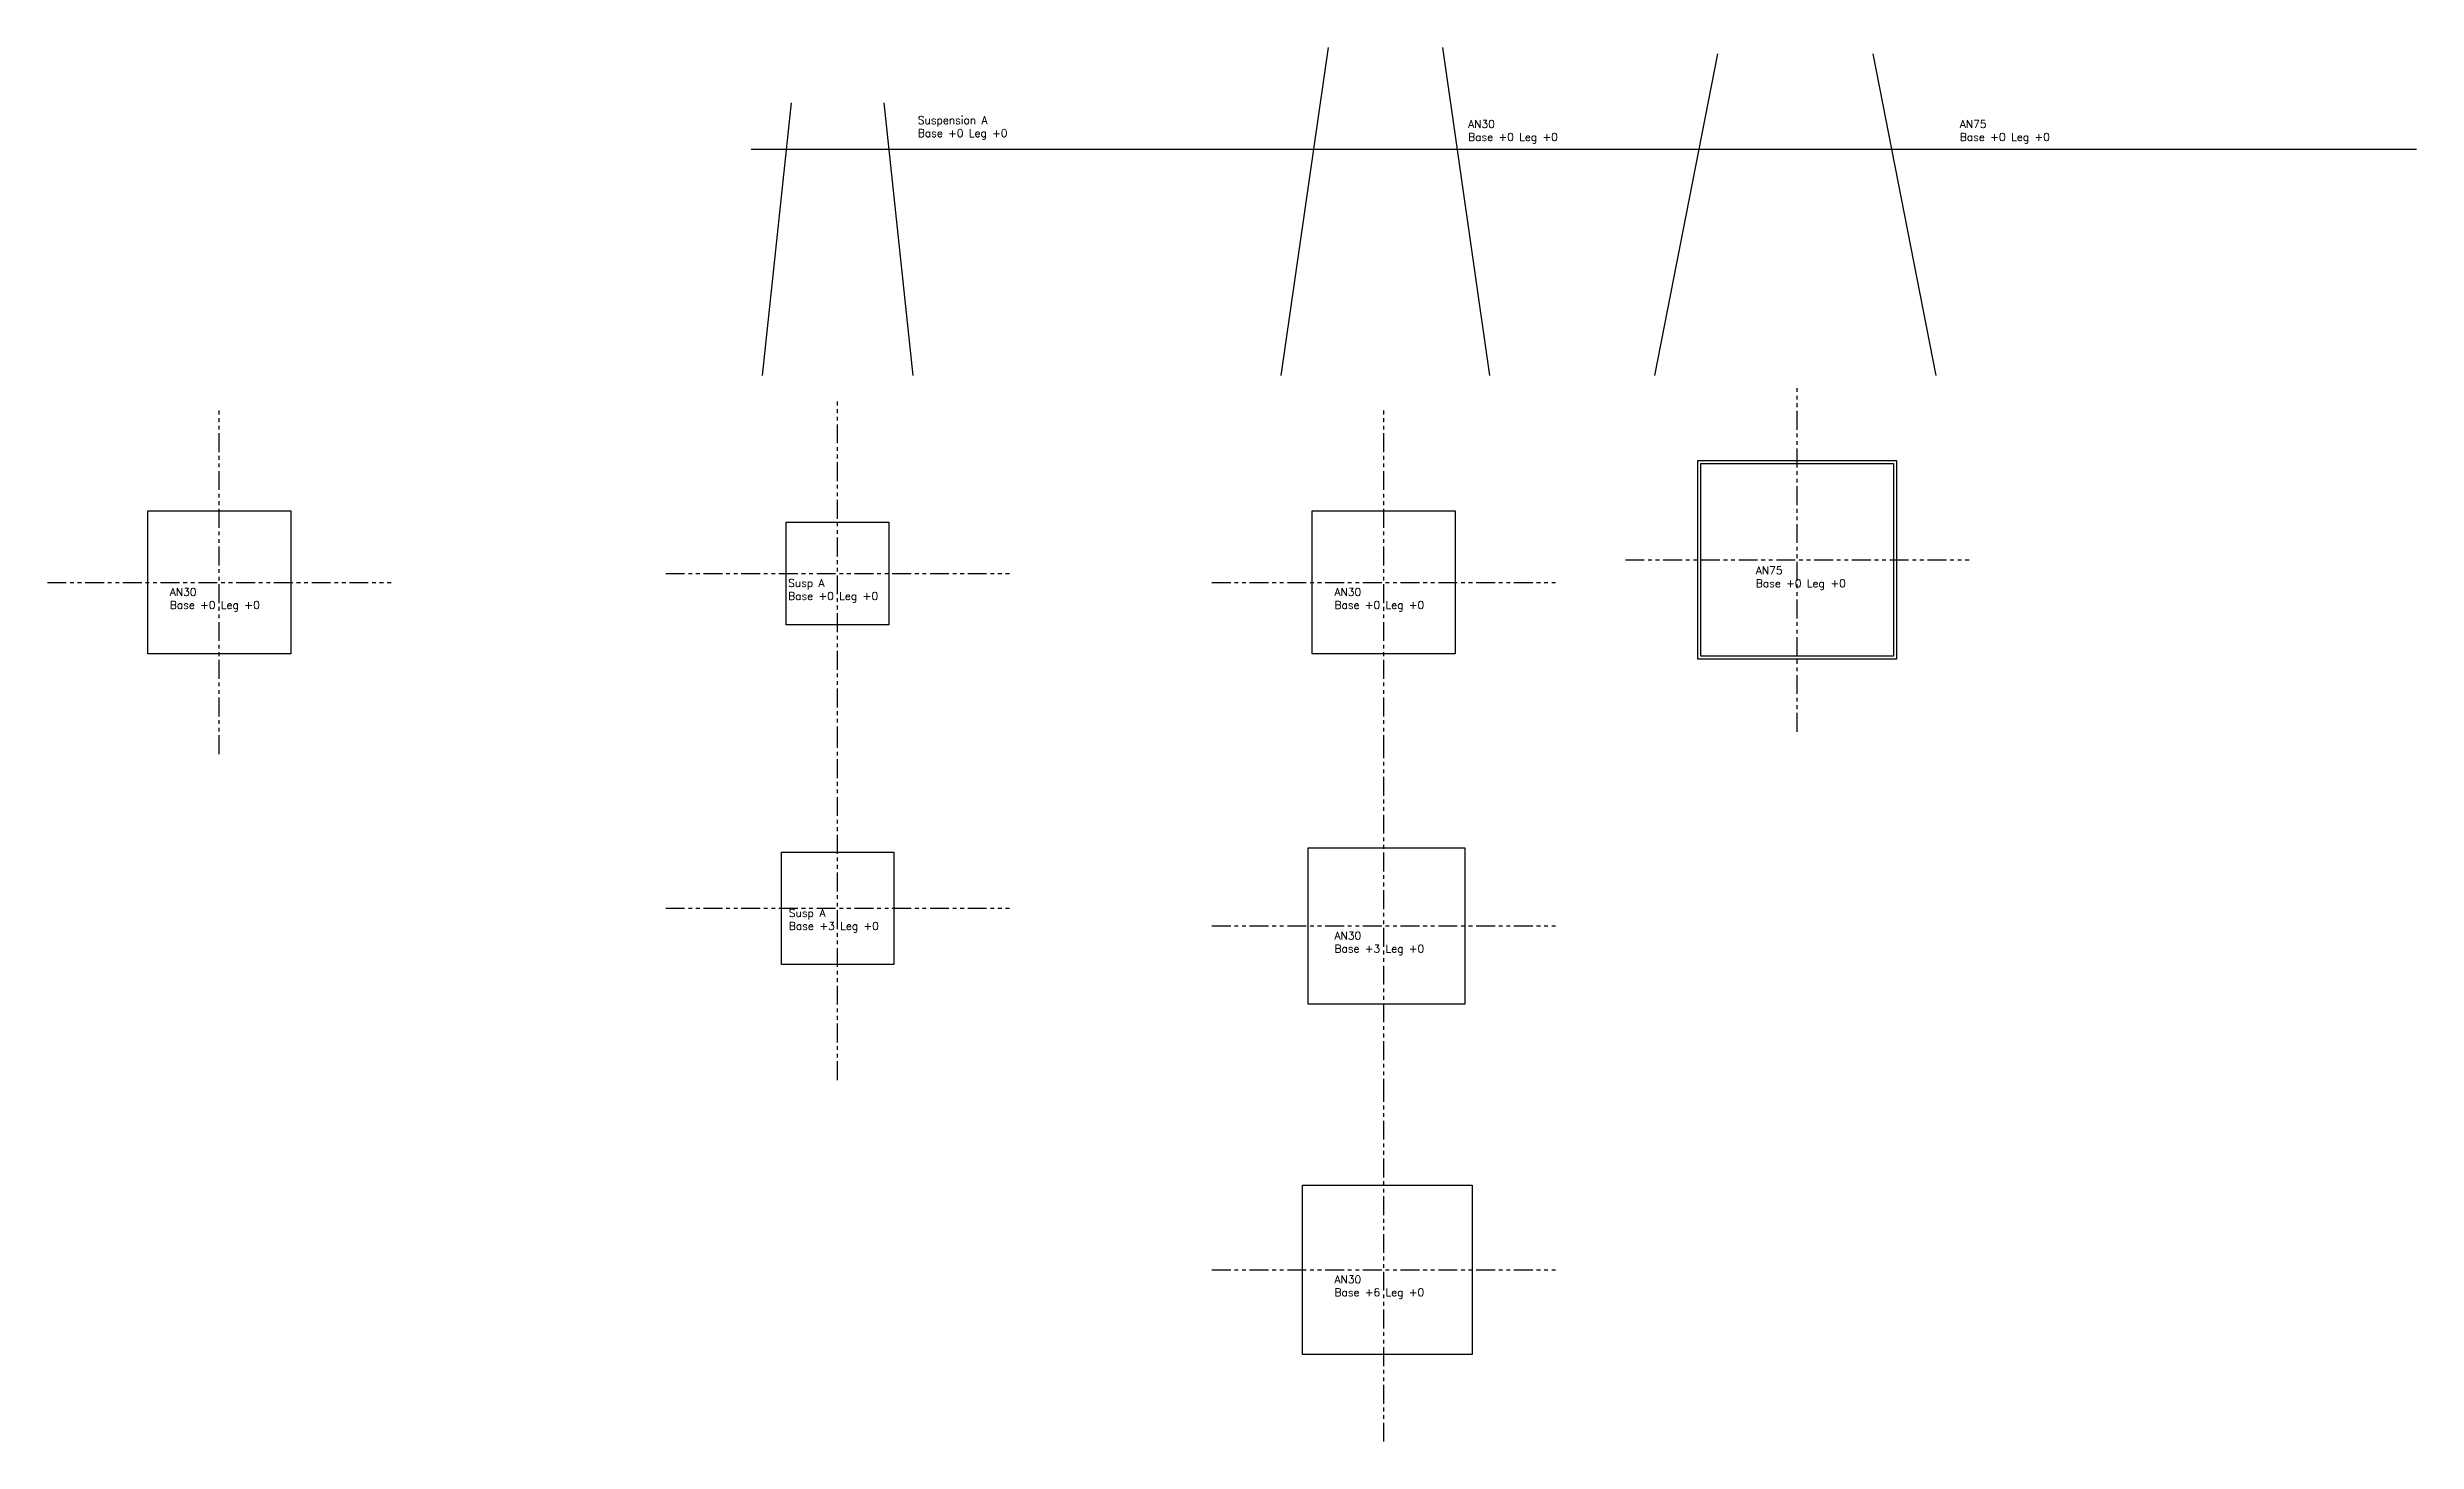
# Model space of a CAD drawing. Header units: metres. Extents: x 419582 to 423558, y 4805372 to 4807539.
# Drawn here: x 419635.7 to 419792.5, y 4805371.9 to 4805464.2 of the extents above; entities that cross this region are included whole.
import ezdxf

# ---------------------------------------------------------------- set-up
doc = ezdxf.new("R2010")
doc.units = ezdxf.units.M
doc.linetypes.add('PHANTOM', pattern=[2.5, 1.25, -0.25, 0.25, -0.25, 0.25, -0.25])
doc.layers.add('LS', color=7, linetype='Continuous')
doc.styles.get("Standard").update_dxf_attribs({"font": 'simplex.shx'})

# ---------------------------------------------------------------- blocks, each defined once
blk = doc.blocks.new('AN75 +0 +0')
at = {"linetype": 'PHANTOM', "flags": 128}
for points in [[(0, -11.38), (0, 11.38)], [(-11.38, 0), (11.38, 0)]]:
    blk.add_lwpolyline(points, dxfattribs=at)
at = {"flags": 128}
blk.add_lwpolyline([(-6.38, -6.38), (-6.38, 6.38), (6.38, 6.38), (6.38, -6.38)], close=True, dxfattribs=at)
at = {"layer": 'LS', "insert": (-2.74, -0.44), "char_height": 0.5158, "width": 9.1359, "attachment_point": 1}
blk.add_mtext('AN75\\PBase +0 Leg +0', dxfattribs=at)
blk = doc.blocks.new('AN30 +0 +0')
at = {"linetype": 'PHANTOM', "flags": 128}
for points in [[(0, -11.38), (0, 11.38)], [(-11.38, 0), (11.38, 0)]]:
    blk.add_lwpolyline(points, dxfattribs=at)
at = {"flags": 128}
blk.add_lwpolyline([(-4.74, -4.74), (-4.74, 4.74), (4.74, 4.74), (4.74, -4.74)], close=True, dxfattribs=at)
at = {"layer": 'LS', "insert": (-3.27, -0.38), "char_height": 0.5158, "width": 9.1359, "attachment_point": 1}
blk.add_mtext('AN30\\PBase +0 Leg +0', dxfattribs=at)
blk = doc.blocks.new('Suspension a +3 +0')
at = {"linetype": 'PHANTOM', "flags": 128}
for points in [[(0, -11.38), (0, 11.38)], [(-11.38, 0), (11.38, 0)]]:
    blk.add_lwpolyline(points, dxfattribs=at)
at = {"flags": 128}
blk.add_lwpolyline([(-3.72, -3.72), (-3.72, 3.72), (3.72, 3.72), (3.72, -3.72)], close=True, dxfattribs=at)
at = {"layer": 'LS', "insert": (-3.22, -0.05), "char_height": 0.5158, "width": 9.1359, "attachment_point": 1}
blk.add_mtext('Susp A\\PBase +3 Leg +0', dxfattribs=at)
blk = doc.blocks.new('AN30 +3 +0')
at = {"linetype": 'PHANTOM', "flags": 128}
for points in [[(0, -11.38), (0, 11.38)], [(-11.38, 0), (11.38, 0)]]:
    blk.add_lwpolyline(points, dxfattribs=at)
at = {"flags": 128}
blk.add_lwpolyline([(-5, -5.18), (-5, 5.18), (5.36, 5.18), (5.36, -5.18)], close=True, dxfattribs=at)
at = {"layer": 'LS', "insert": (-3.27, -0.38), "char_height": 0.5158, "width": 9.1359, "attachment_point": 1}
blk.add_mtext('AN30\\PBase +3 Leg +0', dxfattribs=at)
blk = doc.blocks.new('AN30 +6 +0')
at = {"linetype": 'PHANTOM', "flags": 128}
for points in [[(0, -11.38), (0, 11.38)], [(-11.38, 0), (11.38, 0)]]:
    blk.add_lwpolyline(points, dxfattribs=at)
at = {"flags": 128}
blk.add_lwpolyline([(-5.37, -5.61), (-5.37, 5.61), (5.85, 5.61), (5.85, -5.61)], close=True, dxfattribs=at)
at = {"layer": 'LS', "insert": (-3.27, -0.38), "char_height": 0.5158, "width": 9.1359, "attachment_point": 1}
blk.add_mtext('AN30\\PBase +6 Leg +0', dxfattribs=at)
blk = doc.blocks.new('Susp A +0 +0')
at = {"linetype": 'PHANTOM', "flags": 128}
for points in [[(0, -11.38), (0, 11.38)], [(-11.38, 0), (11.38, 0)]]:
    blk.add_lwpolyline(points, dxfattribs=at)
at = {"flags": 128}
blk.add_lwpolyline([(-3.4, -3.4), (-3.4, 3.4), (3.4, 3.4), (3.4, -3.4)], close=True, dxfattribs=at)
at = {"layer": 'LS', "insert": (-3.27, -0.38), "char_height": 0.5158, "width": 9.1359, "attachment_point": 1}
blk.add_mtext('Susp A\\PBase +0 Leg +0', dxfattribs=at)

msp = doc.modelspace()

# ---------------------------------------------------------------- linework, layer by layer
at = {"color": 6, "ltscale": 0.01}
for p, q in [((419720.49, 4805464.22), (419717.35, 4805442.49)), ((419728.04, 4805464.22), (419731.17, 4805442.49)), ((419684.92, 4805460.55), (419683, 4805442.49)), ((419691.07, 4805460.55), (419692.99, 4805442.49))]:
    msp.add_line(p, q, dxfattribs=at)
for points in [[(419746.25, 4805463.79), (419742.08, 4805442.49)], [(419756.55, 4805463.79), (419760.72, 4805442.49)]]:
    msp.add_lwpolyline(points, dxfattribs=at)
at = {"linetype": 'PHANTOM', "flags": 128}
for points in [[(419647.06, 4805417.41), (419647.06, 4805440.17)], [(419635.68, 4805428.79), (419658.44, 4805428.79)]]:
    msp.add_lwpolyline(points, dxfattribs=at)
at = {"flags": 128}
for points in [[(419744.96, 4805423.71), (419744.96, 4805436.86), (419758.12, 4805436.86), (419758.12, 4805423.71)], [(419745.16, 4805423.9), (419745.16, 4805436.67), (419757.92, 4805436.67), (419757.92, 4805423.9)], [(419642.32, 4805424.05), (419642.32, 4805433.53), (419651.81, 4805433.53), (419651.81, 4805424.05)]]:
    msp.add_lwpolyline(points, close=True, dxfattribs=at)
at = {"layer": 'LS'}
msp.add_lwpolyline([(419682.27, 4805457.49), (419792.55, 4805457.49)], dxfattribs=at)

# ---------------------------------------------------------------- block references
for name, p in [('AN75 +0 +0', (419751.54, 4805430.28)), ('Susp A +0 +0', (419688, 4805429.38)), ('AN30 +0 +0', (419724.16, 4805428.79)), ('Suspension a +3 +0', (419688, 4805407.2)), ('AN30 +3 +0', (419724.16, 4805406.03)), ('AN30 +6 +0', (419724.16, 4805383.26))]:
    msp.add_blockref(name, p)

# ---------------------------------------------------------------- texts
at = {"layer": 'LS', "char_height": 0.5158, "attachment_point": 1}
for s, insert in [('Suspension A\\PBase +0 Leg +0', (419693.31, 4805459.66)), ('AN30\\PBase +0 Leg +0', (419729.74, 4805459.4)), ('AN75\\PBase +0 Leg +0', (419762.31, 4805459.4)), ('AN30\\PBase +0 Leg +0', (419643.79, 4805428.41))]:
    msp.add_mtext_dynamic_manual_height_columns(s, width=9.1359, gutter_width=2.58, heights=[0], dxfattribs=dict(at, insert=insert))

doc.saveas('drawing.dxf')
